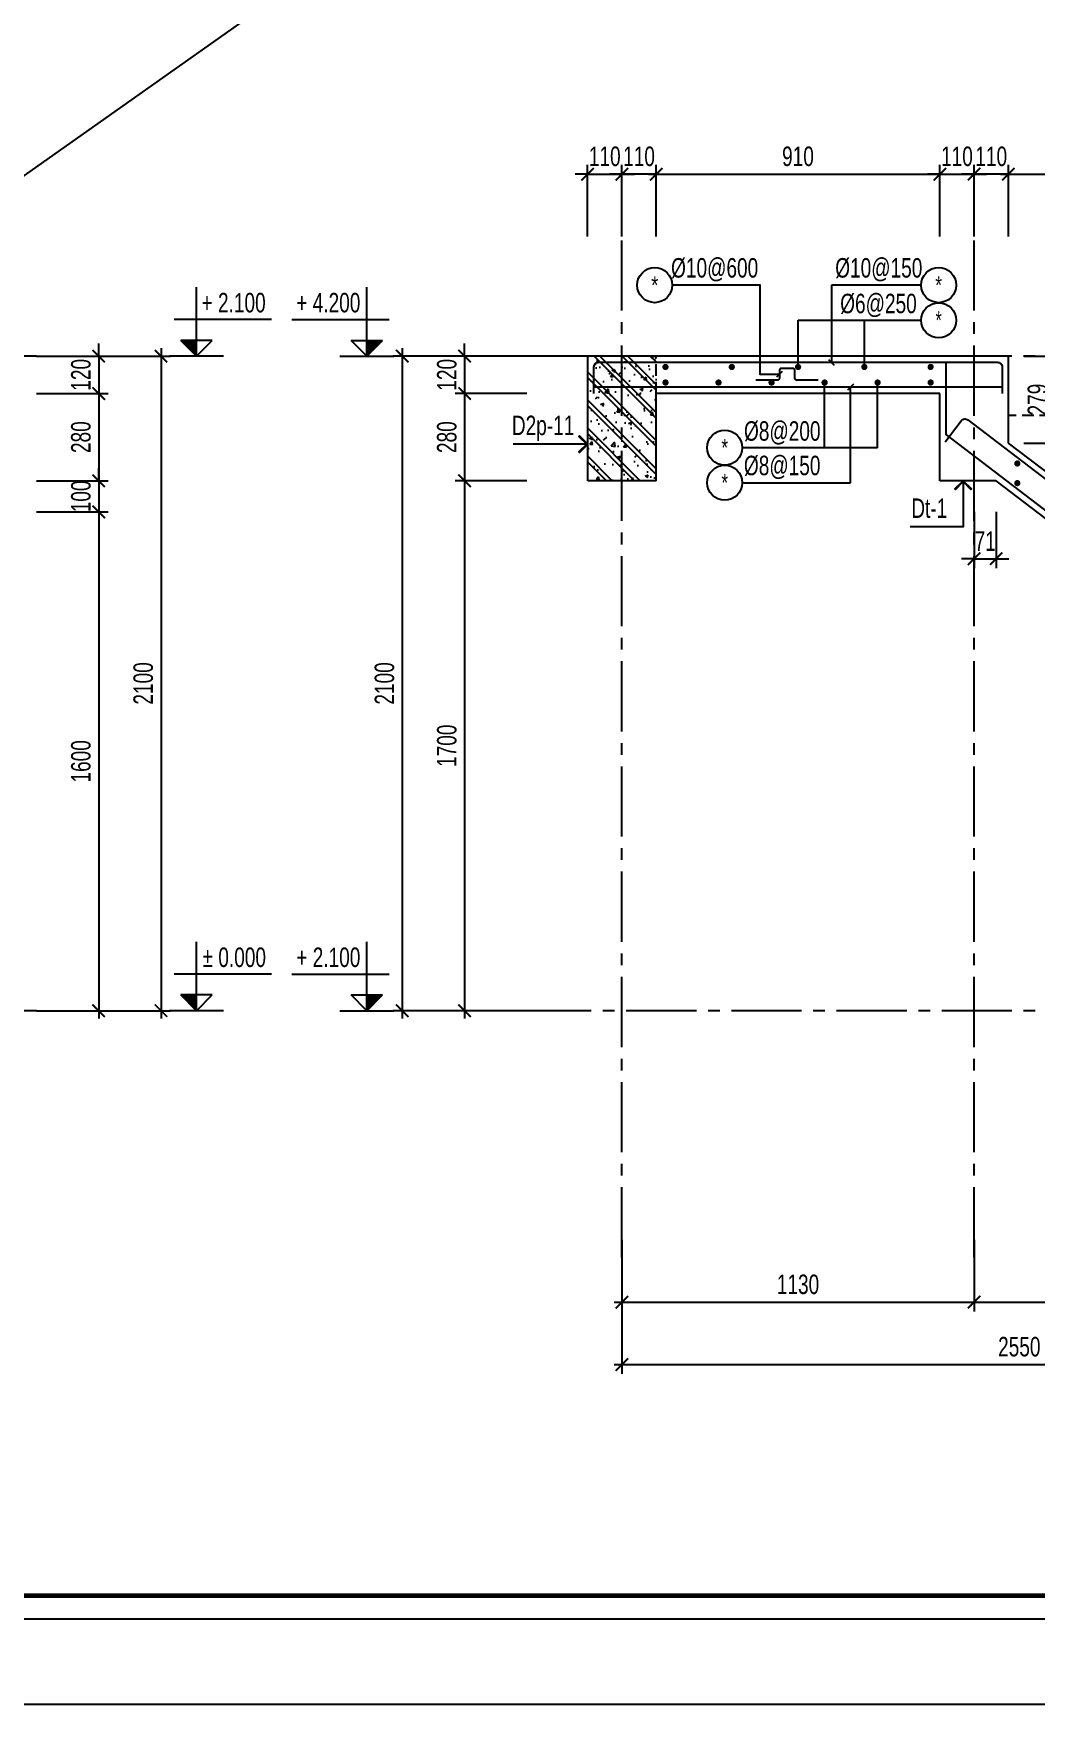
# Model space of a CAD drawing. Header units: millimetres. Extents: x -77370 to 109412, y -14880 to 214694.
# Drawn here: x 13947 to 20378, y 184994 to 195716 of the extents above; entities that cross this region are included whole.
import ezdxf
from ezdxf.enums import TextEntityAlignment as Align

# ---------------------------------------------------------------- set-up
doc = ezdxf.new("R2010")
doc.units = ezdxf.units.MM
doc.header["$LTSCALE"] = 300
doc.header["$MEASUREMENT"] = 0
doc.header["$PDMODE"] = 66
doc.linetypes.add('CENTER2', pattern=[1.125, 0.75, -0.125, 0.125, -0.125])
doc.linetypes.add('HIDDEN', pattern=[0.375, 0.25, -0.125])
doc.layers.get('0').update_dxf_attribs({"linetype": 'CONTINUOUS'})
doc.layers.get('DEFPOINTS').update_dxf_attribs({"linetype": 'CONTINUOUS'})
for name, color, linetype in [('CDC-KHUNGTEN', 7, 'CONTINUOUS'), ('CDC.01.AXIS', 160, 'CENTER2'), ('CDC.02.DIM', 1, 'CONTINUOUS'), ('CDC.03.BORDER', 3, 'CONTINUOUS'), ('CDC.06.TEXT', 2, 'CONTINUOUS'), ('CDC.10.HATCH', 251, 'CONTINUOUS'), ('CDC.11.NOTE', 8, 'CONTINUOUS'), ('CDC.14.STEELNUM', 2, 'CONTINUOUS'), ('KCS_HIDDEN', 8, 'HIDDEN'), ('KCS_SNODE', 6, 'CONTINUOUS'), ('KCS_STEEL', 4, 'CONTINUOUS'), ('KCS_TEXT_B', 2, 'CONTINUOUS')]:
    doc.layers.add(name, color=color, linetype=linetype)
doc.layers.add('KCS_Plotter', color=11, linetype='CONTINUOUS', plot=False)
doc.styles.add('KCS_BIGTEXT', font='arial.ttf', dxfattribs={"width": 0.7})
doc.styles.add('KCS_SMTEXT', font='arial.ttf', dxfattribs={"width": 0.7})
doc.dimstyles.new('KCS_DIM50 scale 2', dxfattribs={"dimscale": 50, "dimtxt": 2.5, "dimasz": 1.6, "dimexe": 1.2, "dimexo": 0, "dimgap": 1, "dimtad": 1, "dimdec": 0, "dimlfac": 0.5, "dimzin": 0, "dimdsep": 46, "dimtxsty": 'KCS_SMTEXT', "dimblk": 'ARCHTICK', "dimcen": 0, "dimdle": 1, "dimclrd": 256, "dimclre": 256, "dimclrt": 2, "dimadec": 0, "dimazin": 0, "dimtfac": 1, "dimtdec": 0, "dimtix": 1, "dimtmove": 2, "dimatfit": 3, "dimfxl": 1, "dimtolj": 1, "dimtzin": 0, "dimarcsym": 0})

# ---------------------------------------------------------------- blocks, each defined once
blk = doc.blocks.new('_ArchTick')
at = {"color": 0, "linetype": 'ByBlock', "const_width": 0.15}
blk.add_lwpolyline([(-0.5, -0.5), (0.5, 0.5)], dxfattribs=at)
blk = doc.blocks.new('*D1218')
at = {"layer": 'CDC.02.DIM', "lineweight": -2, "transparency": 16777216}
for p, q in [((14366, 192696), (14366, 189396)), ((13966, 192646), (14426, 192646)), ((13966, 189446), (14426, 189446))]:
    blk.add_line(p, q, dxfattribs=at)
at = {"layer": 'DEFPOINTS', "color": 0, "transparency": 16777216}
for p in [(13966, 192646), (13966, 189446), (14366, 189446)]:
    blk.add_point(p, dxfattribs=at)
at = {"layer": 'CDC.02.DIM', "lineweight": -2, "transparency": 16777216, "xscale": 80, "yscale": 80, "zscale": 80}
for p, rotation in [((14366, 192646), 90), ((14366, 189446), 270)]:
    blk.add_blockref('_ArchTick', p, dxfattribs=dict(at, rotation=rotation))
at = {"layer": 'CDC.02.DIM', "color": 2, "transparency": 16777216, "insert": (14252, 191046), "char_height": 125, "attachment_point": 5, "rotation": 90, "style": 'KCS_SMTEXT'}
blk.add_mtext('\\A1;1600', dxfattribs=at)
blk = doc.blocks.new('*D1219')
at = {"layer": 'CDC.02.DIM', "lineweight": -2, "transparency": 16777216}
for p, q in [((13966, 193646), (14826, 193646)), ((14766, 193696), (14766, 189396)), ((13966, 189446), (14826, 189446))]:
    blk.add_line(p, q, dxfattribs=at)
at = {"layer": 'DEFPOINTS', "color": 0, "transparency": 16777216}
for p in [(13966, 193646), (13966, 189446), (14766, 189446)]:
    blk.add_point(p, dxfattribs=at)
at = {"layer": 'CDC.02.DIM', "lineweight": -2, "transparency": 16777216, "xscale": 80, "yscale": 80, "zscale": 80}
for p, rotation in [((14766, 193646), 90), ((14766, 189446), 270)]:
    blk.add_blockref('_ArchTick', p, dxfattribs=dict(at, rotation=rotation))
at = {"layer": 'CDC.02.DIM', "color": 2, "transparency": 16777216, "insert": (14652, 191546), "char_height": 125, "attachment_point": 5, "rotation": 90, "style": 'KCS_SMTEXT'}
blk.add_mtext('\\A1;2100', dxfattribs=at)
blk = doc.blocks.new('*D1221')
at = {"layer": 'CDC.02.DIM', "lineweight": -2, "transparency": 16777216}
for p, q in [((13966, 193646), (14426, 193646)), ((14366, 193646), (14366, 193726)), ((14366, 193646), (14366, 193406)), ((13966, 193406), (14426, 193406)), ((14366, 193406), (14366, 193326))]:
    blk.add_line(p, q, dxfattribs=at)
at = {"layer": 'DEFPOINTS', "color": 0, "transparency": 16777216}
for p in [(13966, 193646), (13966, 193406), (14366, 193406)]:
    blk.add_point(p, dxfattribs=at)
at = {"layer": 'CDC.02.DIM', "lineweight": -2, "transparency": 16777216, "xscale": 80, "yscale": 80, "zscale": 80}
for p, rotation in [((14366, 193646), 270), ((14366, 193406), 90)]:
    blk.add_blockref('_ArchTick', p, dxfattribs=dict(at, rotation=rotation))
at = {"layer": 'CDC.02.DIM', "color": 2, "transparency": 16777216, "insert": (14252, 193526), "char_height": 125, "attachment_point": 5, "rotation": 90, "style": 'KCS_SMTEXT'}
blk.add_mtext('\\A1;120', dxfattribs=at)
blk = doc.blocks.new('*D1222')
at = {"layer": 'CDC.02.DIM', "lineweight": -2, "transparency": 16777216}
for p, q in [((14366, 193456), (14366, 192796)), ((13966, 193406), (14426, 193406)), ((13966, 192846), (14426, 192846))]:
    blk.add_line(p, q, dxfattribs=at)
at = {"layer": 'DEFPOINTS', "color": 0, "transparency": 16777216}
for p in [(13966, 193406), (13966, 192846), (14366, 192846)]:
    blk.add_point(p, dxfattribs=at)
at = {"layer": 'CDC.02.DIM', "lineweight": -2, "transparency": 16777216, "xscale": 80, "yscale": 80, "zscale": 80}
for p, rotation in [((14366, 193406), 90), ((14366, 192846), 270)]:
    blk.add_blockref('_ArchTick', p, dxfattribs=dict(at, rotation=rotation))
at = {"layer": 'CDC.02.DIM', "color": 2, "transparency": 16777216, "insert": (14252, 193126), "char_height": 125, "attachment_point": 5, "rotation": 90, "style": 'KCS_SMTEXT'}
blk.add_mtext('\\A1;280', dxfattribs=at)
blk = doc.blocks.new('*D1233')
at = {"layer": 'CDC.02.DIM', "lineweight": -2, "transparency": 16777216}
for p, q in [((17723, 187976), (17723, 187116)), ((22823, 187976), (22823, 187116)), ((17673, 187176), (22873, 187176))]:
    blk.add_line(p, q, dxfattribs=at)
at = {"layer": 'DEFPOINTS', "color": 0, "transparency": 16777216}
for p in [(17723, 187976), (22823, 187976), (22823, 187176)]:
    blk.add_point(p, dxfattribs=at)
at = {"layer": 'CDC.02.DIM', "lineweight": -2, "transparency": 16777216, "xscale": 80, "yscale": 80, "zscale": 80, "rotation": 180}
blk.add_blockref('_ArchTick', (17723, 187176), dxfattribs=at)
at = {"layer": 'CDC.02.DIM', "lineweight": -2, "transparency": 16777216, "xscale": 80, "yscale": 80, "zscale": 80}
blk.add_blockref('_ArchTick', (22823, 187176), dxfattribs=at)
at = {"layer": 'CDC.02.DIM', "color": 2, "transparency": 16777216, "insert": (20273, 187290), "char_height": 125, "attachment_point": 5, "style": 'KCS_SMTEXT'}
blk.add_mtext('\\A1;2550', dxfattribs=at)
blk = doc.blocks.new('*D1234')
at = {"layer": 'CDC.02.DIM', "lineweight": -2, "transparency": 16777216}
for p, q in [((19983, 187976), (19983, 187516)), ((22823, 187976), (22823, 187516)), ((19933, 187576), (22873, 187576))]:
    blk.add_line(p, q, dxfattribs=at)
at = {"layer": 'DEFPOINTS', "color": 0, "transparency": 16777216}
for p in [(19983, 187976), (22823, 187976), (22823, 187576)]:
    blk.add_point(p, dxfattribs=at)
at = {"layer": 'CDC.02.DIM', "lineweight": -2, "transparency": 16777216, "xscale": 80, "yscale": 80, "zscale": 80, "rotation": 180}
blk.add_blockref('_ArchTick', (19983, 187576), dxfattribs=at)
at = {"layer": 'CDC.02.DIM', "lineweight": -2, "transparency": 16777216, "xscale": 80, "yscale": 80, "zscale": 80}
blk.add_blockref('_ArchTick', (22823, 187576), dxfattribs=at)
at = {"layer": 'CDC.02.DIM', "color": 2, "transparency": 16777216, "insert": (21403, 187690), "char_height": 125, "attachment_point": 5, "style": 'KCS_SMTEXT'}
blk.add_mtext('\\A1;1420', dxfattribs=at)
blk = doc.blocks.new('*D1236')
at = {"layer": 'CDC.02.DIM', "lineweight": -2, "transparency": 16777216}
for p, q in [((17723, 187976), (17723, 187516)), ((19983, 187976), (19983, 187516)), ((17673, 187576), (20033, 187576))]:
    blk.add_line(p, q, dxfattribs=at)
at = {"layer": 'DEFPOINTS', "color": 0, "transparency": 16777216}
for p in [(17723, 187976), (19983, 187976), (19983, 187576)]:
    blk.add_point(p, dxfattribs=at)
at = {"layer": 'CDC.02.DIM', "lineweight": -2, "transparency": 16777216, "xscale": 80, "yscale": 80, "zscale": 80, "rotation": 180}
blk.add_blockref('_ArchTick', (17723, 187576), dxfattribs=at)
at = {"layer": 'CDC.02.DIM', "lineweight": -2, "transparency": 16777216, "xscale": 80, "yscale": 80, "zscale": 80}
blk.add_blockref('_ArchTick', (19983, 187576), dxfattribs=at)
at = {"layer": 'CDC.02.DIM', "color": 2, "transparency": 16777216, "insert": (18853, 187690), "char_height": 125, "attachment_point": 5, "style": 'KCS_SMTEXT'}
blk.add_mtext('\\A1;1130', dxfattribs=at)
blk = doc.blocks.new('*D1237')
at = {"layer": 'CDC.02.DIM', "lineweight": -2, "transparency": 16777216}
for p, q in [((16714, 192896), (16714, 189396)), ((17114, 192846), (16654, 192846)), ((17114, 189446), (16654, 189446))]:
    blk.add_line(p, q, dxfattribs=at)
at = {"layer": 'DEFPOINTS', "color": 0, "transparency": 16777216}
for p in [(17114, 192846), (16714, 189446), (17114, 189446)]:
    blk.add_point(p, dxfattribs=at)
at = {"layer": 'CDC.02.DIM', "lineweight": -2, "transparency": 16777216, "xscale": 80, "yscale": 80, "zscale": 80}
for p, rotation in [((16714, 192846), 90), ((16714, 189446), 270)]:
    blk.add_blockref('_ArchTick', p, dxfattribs=dict(at, rotation=rotation))
at = {"layer": 'CDC.02.DIM', "color": 2, "transparency": 16777216, "insert": (16600, 191146), "char_height": 125, "attachment_point": 5, "rotation": 90, "style": 'KCS_SMTEXT'}
blk.add_mtext('\\A1;1700', dxfattribs=at)
blk = doc.blocks.new('*D1238')
at = {"layer": 'CDC.02.DIM', "lineweight": -2, "transparency": 16777216}
for p, q in [((17114, 193646), (16254, 193646)), ((16314, 193696), (16314, 189396)), ((17114, 189446), (16254, 189446))]:
    blk.add_line(p, q, dxfattribs=at)
at = {"layer": 'DEFPOINTS', "color": 0, "transparency": 16777216}
for p in [(17114, 193646), (16314, 189446), (17114, 189446)]:
    blk.add_point(p, dxfattribs=at)
at = {"layer": 'CDC.02.DIM', "lineweight": -2, "transparency": 16777216, "xscale": 80, "yscale": 80, "zscale": 80}
for p, rotation in [((16314, 193646), 90), ((16314, 189446), 270)]:
    blk.add_blockref('_ArchTick', p, dxfattribs=dict(at, rotation=rotation))
at = {"layer": 'CDC.02.DIM', "color": 2, "transparency": 16777216, "insert": (16200, 191546), "char_height": 125, "attachment_point": 5, "rotation": 90, "style": 'KCS_SMTEXT'}
blk.add_mtext('\\A1;2100', dxfattribs=at)
blk = doc.blocks.new('*D1239')
at = {"layer": 'CDC.02.DIM', "lineweight": -2, "transparency": 16777216}
for p, q in [((17114, 193646), (16654, 193646)), ((16714, 193646), (16714, 193726)), ((16714, 193646), (16714, 193406)), ((17114, 193406), (16654, 193406)), ((16714, 193406), (16714, 193326))]:
    blk.add_line(p, q, dxfattribs=at)
at = {"layer": 'DEFPOINTS', "color": 0, "transparency": 16777216}
for p in [(17114, 193646), (16714, 193406), (17114, 193406)]:
    blk.add_point(p, dxfattribs=at)
at = {"layer": 'CDC.02.DIM', "lineweight": -2, "transparency": 16777216, "xscale": 80, "yscale": 80, "zscale": 80}
for p, rotation in [((16714, 193646), 270), ((16714, 193406), 90)]:
    blk.add_blockref('_ArchTick', p, dxfattribs=dict(at, rotation=rotation))
at = {"layer": 'CDC.02.DIM', "color": 2, "transparency": 16777216, "insert": (16600, 193526), "char_height": 125, "attachment_point": 5, "rotation": 90, "style": 'KCS_SMTEXT'}
blk.add_mtext('\\A1;120', dxfattribs=at)
blk = doc.blocks.new('*D1240')
at = {"layer": 'CDC.02.DIM', "lineweight": -2, "transparency": 16777216}
for p, q in [((16714, 193456), (16714, 192796)), ((17114, 193406), (16654, 193406)), ((17114, 192846), (16654, 192846))]:
    blk.add_line(p, q, dxfattribs=at)
at = {"layer": 'DEFPOINTS', "color": 0, "transparency": 16777216}
for p in [(17114, 193406), (16714, 192846), (17114, 192846)]:
    blk.add_point(p, dxfattribs=at)
at = {"layer": 'CDC.02.DIM', "lineweight": -2, "transparency": 16777216, "xscale": 80, "yscale": 80, "zscale": 80}
for p, rotation in [((16714, 193406), 90), ((16714, 192846), 270)]:
    blk.add_blockref('_ArchTick', p, dxfattribs=dict(at, rotation=rotation))
at = {"layer": 'CDC.02.DIM', "color": 2, "transparency": 16777216, "insert": (16600, 193126), "char_height": 125, "attachment_point": 5, "rotation": 90, "style": 'KCS_SMTEXT'}
blk.add_mtext('\\A1;280', dxfattribs=at)
blk = doc.blocks.new('*D1243')
at = {"layer": 'CDC.02.DIM', "lineweight": -2, "transparency": 16777216}
for p, q in [((17943, 194413), (17943, 194873)), ((19763, 194413), (19763, 194873)), ((17893, 194813), (19813, 194813))]:
    blk.add_line(p, q, dxfattribs=at)
at = {"layer": 'DEFPOINTS', "color": 0, "transparency": 16777216}
for p in [(19763, 194813), (17943, 194413), (19763, 194413)]:
    blk.add_point(p, dxfattribs=at)
at = {"layer": 'CDC.02.DIM', "lineweight": -2, "transparency": 16777216, "xscale": 80, "yscale": 80, "zscale": 80, "rotation": 180}
blk.add_blockref('_ArchTick', (17943, 194813), dxfattribs=at)
at = {"layer": 'CDC.02.DIM', "lineweight": -2, "transparency": 16777216, "xscale": 80, "yscale": 80, "zscale": 80}
blk.add_blockref('_ArchTick', (19763, 194813), dxfattribs=at)
at = {"layer": 'CDC.02.DIM', "color": 2, "transparency": 16777216, "insert": (18853, 194927), "char_height": 125, "attachment_point": 5, "style": 'KCS_SMTEXT'}
blk.add_mtext('\\A1;910', dxfattribs=at)
blk = doc.blocks.new('*D1244')
at = {"layer": 'CDC.02.DIM', "lineweight": -2, "transparency": 16777216}
for p, q in [((17503, 194413), (17503, 194873)), ((17723, 194413), (17723, 194873)), ((17503, 194813), (17423, 194813)), ((17503, 194813), (17723, 194813)), ((17723, 194813), (17803, 194813))]:
    blk.add_line(p, q, dxfattribs=at)
at = {"layer": 'DEFPOINTS', "color": 0, "transparency": 16777216}
for p in [(17723, 194813), (17503, 194413), (17723, 194413)]:
    blk.add_point(p, dxfattribs=at)
at = {"layer": 'CDC.02.DIM', "lineweight": -2, "transparency": 16777216, "xscale": 80, "yscale": 80, "zscale": 80}
blk.add_blockref('_ArchTick', (17503, 194813), dxfattribs=at)
at = {"layer": 'CDC.02.DIM', "lineweight": -2, "transparency": 16777216, "xscale": 80, "yscale": 80, "zscale": 80, "rotation": 180}
blk.add_blockref('_ArchTick', (17723, 194813), dxfattribs=at)
at = {"layer": 'CDC.02.DIM', "color": 2, "transparency": 16777216, "insert": (17613, 194927), "char_height": 125, "attachment_point": 5, "style": 'KCS_SMTEXT'}
blk.add_mtext('\\A1;110', dxfattribs=at)
blk = doc.blocks.new('*D989')
at = {"layer": 'CDC.02.DIM', "lineweight": -2, "transparency": 16777216}
for p, q in [((14366, 192846), (14366, 192926)), ((13966, 192846), (14426, 192846)), ((14366, 192846), (14366, 192646)), ((13966, 192646), (14426, 192646)), ((14366, 192646), (14366, 192566))]:
    blk.add_line(p, q, dxfattribs=at)
at = {"layer": 'DEFPOINTS', "color": 0, "transparency": 16777216}
for p in [(13966, 192846), (13966, 192646), (14366, 192646)]:
    blk.add_point(p, dxfattribs=at)
at = {"layer": 'CDC.02.DIM', "lineweight": -2, "transparency": 16777216, "xscale": 80, "yscale": 80, "zscale": 80}
for p, rotation in [((14366, 192846), 270), ((14366, 192646), 90)]:
    blk.add_blockref('_ArchTick', p, dxfattribs=dict(at, rotation=rotation))
at = {"layer": 'CDC.02.DIM', "color": 2, "transparency": 16777216, "insert": (14252, 192746), "char_height": 125, "attachment_point": 5, "rotation": 90, "style": 'KCS_SMTEXT'}
blk.add_mtext('\\A1;100', dxfattribs=at)
blk = doc.blocks.new('*D980')
at = {"layer": 'CDC.02.DIM', "lineweight": -2, "transparency": 16777216}
for p, q in [((20203, 194413), (20203, 194873)), ((22823, 194413), (22823, 194873)), ((20153, 194813), (22873, 194813))]:
    blk.add_line(p, q, dxfattribs=at)
at = {"layer": 'DEFPOINTS', "color": 0, "transparency": 16777216}
for p in [(22823, 194813), (20203, 194413), (22823, 194413)]:
    blk.add_point(p, dxfattribs=at)
at = {"layer": 'CDC.02.DIM', "lineweight": -2, "transparency": 16777216, "xscale": 80, "yscale": 80, "zscale": 80, "rotation": 180}
blk.add_blockref('_ArchTick', (20203, 194813), dxfattribs=at)
at = {"layer": 'CDC.02.DIM', "lineweight": -2, "transparency": 16777216, "xscale": 80, "yscale": 80, "zscale": 80}
blk.add_blockref('_ArchTick', (22823, 194813), dxfattribs=at)
at = {"layer": 'CDC.02.DIM', "color": 2, "transparency": 16777216, "insert": (21513, 194927), "char_height": 125, "attachment_point": 5, "style": 'KCS_SMTEXT'}
blk.add_mtext('\\A1;1310', dxfattribs=at)
blk = doc.blocks.new('*D984')
at = {"layer": 'CDC.02.DIM', "lineweight": -2, "transparency": 16777216}
for p, q in [((19983, 192646), (19983, 192286)), ((20125, 192646), (20125, 192286)), ((19983, 192346), (19903, 192346)), ((19983, 192346), (20125, 192346)), ((20125, 192346), (20205, 192346))]:
    blk.add_line(p, q, dxfattribs=at)
at = {"layer": 'DEFPOINTS', "color": 0, "transparency": 16777216}
for p in [(19983, 192646), (20125, 192646), (20125, 192346)]:
    blk.add_point(p, dxfattribs=at)
at = {"layer": 'CDC.02.DIM', "lineweight": -2, "transparency": 16777216, "xscale": 80, "yscale": 80, "zscale": 80}
blk.add_blockref('_ArchTick', (19983, 192346), dxfattribs=at)
at = {"layer": 'CDC.02.DIM', "lineweight": -2, "transparency": 16777216, "xscale": 80, "yscale": 80, "zscale": 80, "rotation": 180}
blk.add_blockref('_ArchTick', (20125, 192346), dxfattribs=at)
at = {"layer": 'CDC.02.DIM', "color": 2, "transparency": 16777216, "insert": (20054, 192459), "char_height": 125, "attachment_point": 5, "style": 'KCS_SMTEXT'}
blk.add_mtext('\\A1;71', dxfattribs=at)
blk = doc.blocks.new('*D985')
at = {"layer": 'CDC.02.DIM', "lineweight": -2, "transparency": 16777216}
for p, q in [((20303, 193646), (20563, 193646)), ((20503, 193696), (20503, 193038)), ((20303, 193088), (20563, 193088))]:
    blk.add_line(p, q, dxfattribs=at)
at = {"layer": 'DEFPOINTS', "color": 0, "transparency": 16777216}
for p in [(20303, 193646), (20303, 193088), (20503, 193088)]:
    blk.add_point(p, dxfattribs=at)
at = {"layer": 'CDC.02.DIM', "lineweight": -2, "transparency": 16777216, "xscale": 80, "yscale": 80, "zscale": 80}
for p, rotation in [((20503, 193646), 90), ((20503, 193088), 270)]:
    blk.add_blockref('_ArchTick', p, dxfattribs=dict(at, rotation=rotation))
at = {"layer": 'CDC.02.DIM', "color": 2, "transparency": 16777216, "insert": (20390, 193367), "char_height": 125, "attachment_point": 5, "rotation": 90, "style": 'KCS_SMTEXT'}
blk.add_mtext('\\A1;279', dxfattribs=at)
blk = doc.blocks.new('*D1104')
at = {"layer": 'CDC.02.DIM', "lineweight": -2, "transparency": 16777216}
for p, q in [((17723, 194413), (17723, 194873)), ((17943, 194413), (17943, 194873)), ((17723, 194813), (17643, 194813)), ((17943, 194813), (17723, 194813)), ((17943, 194813), (18023, 194813))]:
    blk.add_line(p, q, dxfattribs=at)
at = {"layer": 'DEFPOINTS', "color": 0, "transparency": 16777216}
for p in [(17723, 194813), (17723, 194413), (17943, 194413)]:
    blk.add_point(p, dxfattribs=at)
at = {"layer": 'CDC.02.DIM', "lineweight": -2, "transparency": 16777216, "xscale": 80, "yscale": 80, "zscale": 80}
blk.add_blockref('_ArchTick', (17723, 194813), dxfattribs=at)
at = {"layer": 'CDC.02.DIM', "lineweight": -2, "transparency": 16777216, "xscale": 80, "yscale": 80, "zscale": 80, "rotation": 180}
blk.add_blockref('_ArchTick', (17943, 194813), dxfattribs=at)
at = {"layer": 'CDC.02.DIM', "color": 2, "transparency": 16777216, "insert": (17833, 194927), "char_height": 125, "attachment_point": 5, "style": 'KCS_SMTEXT'}
blk.add_mtext('\\A1;110', dxfattribs=at)
blk = doc.blocks.new('*D1105')
at = {"layer": 'CDC.02.DIM', "lineweight": -2, "transparency": 16777216}
for p, q in [((19763, 194413), (19763, 194873)), ((19983, 194413), (19983, 194873)), ((19763, 194813), (19683, 194813)), ((19763, 194813), (19983, 194813)), ((19983, 194813), (20063, 194813))]:
    blk.add_line(p, q, dxfattribs=at)
at = {"layer": 'DEFPOINTS', "color": 0, "transparency": 16777216}
for p in [(19983, 194813), (19763, 194413), (19983, 194413)]:
    blk.add_point(p, dxfattribs=at)
at = {"layer": 'CDC.02.DIM', "lineweight": -2, "transparency": 16777216, "xscale": 80, "yscale": 80, "zscale": 80}
blk.add_blockref('_ArchTick', (19763, 194813), dxfattribs=at)
at = {"layer": 'CDC.02.DIM', "lineweight": -2, "transparency": 16777216, "xscale": 80, "yscale": 80, "zscale": 80, "rotation": 180}
blk.add_blockref('_ArchTick', (19983, 194813), dxfattribs=at)
at = {"layer": 'CDC.02.DIM', "color": 2, "transparency": 16777216, "insert": (19873, 194927), "char_height": 125, "attachment_point": 5, "style": 'KCS_SMTEXT'}
blk.add_mtext('\\A1;110', dxfattribs=at)
blk = doc.blocks.new('*D1106')
at = {"layer": 'CDC.02.DIM', "lineweight": -2, "transparency": 16777216}
for p, q in [((19983, 194413), (19983, 194873)), ((20203, 194413), (20203, 194873)), ((19983, 194813), (19903, 194813)), ((20203, 194813), (19983, 194813)), ((20203, 194813), (20283, 194813))]:
    blk.add_line(p, q, dxfattribs=at)
at = {"layer": 'DEFPOINTS', "color": 0, "transparency": 16777216}
for p in [(19983, 194813), (19983, 194413), (20203, 194413)]:
    blk.add_point(p, dxfattribs=at)
at = {"layer": 'CDC.02.DIM', "lineweight": -2, "transparency": 16777216, "xscale": 80, "yscale": 80, "zscale": 80}
blk.add_blockref('_ArchTick', (19983, 194813), dxfattribs=at)
at = {"layer": 'CDC.02.DIM', "lineweight": -2, "transparency": 16777216, "xscale": 80, "yscale": 80, "zscale": 80, "rotation": 180}
blk.add_blockref('_ArchTick', (20203, 194813), dxfattribs=at)
at = {"layer": 'CDC.02.DIM', "color": 2, "transparency": 16777216, "insert": (20093, 194927), "char_height": 125, "attachment_point": 5, "style": 'KCS_SMTEXT'}
blk.add_mtext('\\A1;110', dxfattribs=at)
blk = doc.blocks.new('Khung tên chuẩn')
at = {"layer": 'CDC-KHUNGTEN', "color": 8}
blk.add_lwpolyline([(75096, 1100), (83000, 1100), (83000, 58300), (3000, 58300), (3000, 1100), (75096, 1100)], dxfattribs=at)
at = {"layer": 'CDC-KHUNGTEN', "color": 255, "lineweight": 60}
blk.add_lwpolyline([(74900, 1400), (74900, 58000), (3300, 58000), (3300, 1400), (74900, 1400)], close=True, dxfattribs=at)
at = {"layer": 'DEFPOINTS', "color": 1, "ltscale": 0.2}
blk.add_lwpolyline([(0, 0), (0, 59400), (84100, 59400), (84100, 0), (0, 0)], close=True, dxfattribs=at)

msp = doc.modelspace()

# ---------------------------------------------------------------- hatches: boundary and pattern name
at = {"layer": 'CDC.10.HATCH'}
h = msp.add_hatch(dxfattribs=at)
h.set_pattern_fill('BETONG', color=256, scale=30, style=0, pattern_type=2)
h.set_pattern_definition([(50, (-2201153.1, 1604725.37), (215.178055, -18.82564), [22.5, -247.5]), (355, (-2201153.1, 1604725.37), (-41.6254, 225.65764), [18, -198]), (100.4514, (-2201135.17, 1604723.8), (173.552815, 206.831863), [19.122057, -210.342634]), (46.1842, (-2201153.1, 1604785.37), (320.172315, -49.655704), [33.75, -371.25]), (96.6356, (-2201126.42, 1604781.23), (280.39881, 292.23536), [28.683086, -315.5139]), (351.1842, (-2201153.1, 1604785.37), (280.398584, 292.23558), [27, -297]), (21, (-2201123.1, 1604770.37), (179.072116, -120.785667), [22.5, -247.5]), (226, (-2201123.1, 1604770.37), (201.564637, -109.661943), [18, -198]), (71.4514, (-2201108.18, 1604760.3), (252.066789, 96.759149), [19.122057, -210.342634]), (67.5, (-2201153.1, 1604725.37), (-46.774855, 88.3123386), [0, -195.6, 0, -201, 0, -198.75]), (4.5, (-2201153.1, 1604725.37), (85.005277, 114.0309566), [0, -114.6, 0, -191.1, 0, -75.75]), (327.5, (-2201220, 1604725.37), (160.1467309, -6.7664615), [0, -75, 0, -234, 0, -310.5]), (317.5, (-2201250, 1604725.37), (174.955851, 30.031495), [0, -97.5, 0, -155.4, 0, -220.5]), (315, (-2201153.1, 1604725.37), (90.1561146, 90.1561146), []), (315, (-2201153.1, 1604762.12), (90.1561146, 90.1561146), [])])
h.paths.add_polyline_path([(17943.5, 193646.4), (17503.5, 193646.4), (17503.5, 192846.4), (17943.5, 192846.4), (17943.5, 193406.4)])

# ---------------------------------------------------------------- linework, layer by layer
at = {"layer": 'CDC.01.AXIS', "ltscale": 2}
for p, q in [((17723.5, 187863.3), (17723.5, 194473)), ((19983.5, 187863.3), (19983.5, 194473)), ((13965.8, 193646.4), (2624.8, 193646.4)), ((28325.9, 193646.4), (16984.8, 193646.4)), ((13965.8, 189446.4), (2624.8, 189446.4)), ((28325.9, 189446.4), (16984.8, 189446.4))]:
    msp.add_line(p, q, dxfattribs=at)
at = {"layer": 'CDC.02.DIM'}
for p, q in [((14994.1, 193646.4), (14994.1, 194087.6)), ((16085.5, 193646.4), (16085.5, 194087.6)), ((15094.7, 193747.1), (14893.4, 193747.1)), ((14994.1, 193646.4), (14893.4, 193747.1)), ((14994.1, 193646.4), (15094.7, 193747.1)), ((15984.9, 193747.1), (16186.2, 193747.1)), ((16085.5, 193646.4), (15984.9, 193747.1)), ((16085.5, 193646.4), (16186.2, 193747.1)), ((15167.3, 193646.4), (14820.8, 193646.4)), ((15912.3, 193646.4), (16258.7, 193646.4)), ((14994.1, 189446.4), (14994.1, 189887.6)), ((16085.5, 189446.4), (16085.5, 189887.6)), ((15094.7, 189547.1), (14893.4, 189547.1)), ((14994.1, 189446.4), (14893.4, 189547.1)), ((14994.1, 189446.4), (15094.7, 189547.1)), ((15984.9, 189547.1), (16186.2, 189547.1)), ((16085.5, 189446.4), (15984.9, 189547.1)), ((16085.5, 189446.4), (16186.2, 189547.1)), ((15167.3, 189446.4), (14820.8, 189446.4)), ((15912.3, 189446.4), (16258.7, 189446.4))]:
    msp.add_line(p, q, dxfattribs=at)
at = {"layer": 'CDC.02.DIM', "linetype": 'ByBlock'}
for p, q in [((15473.6, 193879.9), (14850.2, 193879.9)), ((15606, 193879.9), (16229.4, 193879.9)), ((15473.6, 189679.9), (14850.2, 189679.9)), ((15606, 189679.9), (16229.4, 189679.9))]:
    msp.add_line(p, q, dxfattribs=at)
at = {"layer": 'CDC.02.DIM'}
for points in [[(14893.4, 193747.1), (14994.1, 193646.4), (14994.1, 193747.1)], [(16186.2, 193747.1), (16085.5, 193646.4), (16085.5, 193747.1)], [(14893.4, 189547.1), (14994.1, 189446.4), (14994.1, 189547.1)], [(16186.2, 189547.1), (16085.5, 189446.4), (16085.5, 189547.1)]]:
    msp.add_solid(points, dxfattribs=at)
at = {"layer": 'CDC.03.BORDER'}
for p, q in [((20203.5, 193646.4), (17503.5, 193646.4)), ((17503.5, 192846.4), (17503.5, 193646.4)), ((20203.5, 193088.4), (20203.5, 193646.4)), ((19763.5, 193406.4), (17943.5, 193406.4)), ((17943.5, 192846.4), (17943.5, 193406.4)), ((19763.5, 192846.4), (19763.5, 193406.4)), ((24972.8, 189446.4), (20203.5, 193088.4)), ((17943.5, 192846.4), (17503.5, 192846.4)), ((20125, 192846.4), (19763.5, 192846.4)), ((25203.5, 188968.3), (20125, 192846.4))]:
    msp.add_line(p, q, dxfattribs=at)
at = {"layer": 'CDC.11.NOTE'}
for p, q in [((19643.1, 194101.2), (19067, 194101.2)), ((19067, 194101.2), (19067, 193606.4)), ((18853.5, 193876.2), (19643.1, 193876.2)), ((18853.5, 193576.4), (18853.5, 193876.2)), ((19278.7, 193576.4), (19278.7, 193876.2)), ((19023.6, 193058.3), (19023.6, 193476.4)), ((19189.8, 192833.3), (19189.8, 193446.4)), ((19363.8, 193058.3), (19363.8, 193476.4)), ((19363.8, 193058.3), (18495.4, 193058.3)), ((18495.4, 192833.3), (19189.8, 192833.3))]:
    msp.add_line(p, q, dxfattribs=at)
at = {"layer": 'CDC.11.NOTE', "color": 3}
for p, q in [((18752, 193547.5), (18714.9, 193510.4)), ((19048.4, 193625), (19085.5, 193587.9)), ((19208.4, 193465), (19171.3, 193427.9))]:
    msp.add_line(p, q, dxfattribs=at)
at = {"layer": 'CDC.11.NOTE'}
for points in [[(18733.5, 193528.9), (18609.9, 193528.9), (18609.9, 194101.2), (18046.5, 194101.2)], [(17503.5, 193081.3), (17450.4, 193134.3), (17446.9, 193130.8), (17498.5, 193081.3), (17446.9, 193031.8), (17450.4, 193028.2), (17503.5, 193081.3), (17025, 193081.3)], [(19912.6, 192846.4), (19859.6, 192793.4), (19863.1, 192789.8), (19912.6, 192841.4), (19962.1, 192789.8), (19965.6, 192793.4), (19912.6, 192846.4), (19912.6, 192551.1), (19572.1, 192551.1)]]:
    msp.add_lwpolyline(points, dxfattribs=at)
at = {"layer": 'CDC.14.STEELNUM', "color": 8}
for centre in [(17934, 194101.2), (19755.6, 194101.2), (19755.6, 193876.2), (18382.9, 193058.3), (18382.9, 192833.3)]:
    msp.add_circle(centre, 112.5, dxfattribs=at)
at = {"layer": 'KCS_HIDDEN'}
msp.add_line((17943.5, 193406.4), (17943.5, 193646.4), dxfattribs=at)
msp.add_lwpolyline([(25203.5, 189446.4), (25203.5, 189828.2), (24703.5, 189828.2), (24703.5, 190210.1), (24203.5, 190210.1), (24203.5, 190591.9), (23703.5, 190591.9), (23703.5, 190973.7), (23203.5, 190973.7), (23203.5, 191355.5), (22703.5, 191355.5), (22703.5, 191737.3), (22203.5, 191737.3), (22203.5, 192119.1), (21703.5, 192119.1), (21703.5, 192501), (21203.5, 192501), (21203.5, 192882.8), (20703.5, 192882.8), (20703.5, 193264.6), (20203.5, 193264.6), (20203.5, 193646.4)], dxfattribs=at)
at = {"layer": 'KCS_Plotter'}
msp.add_line((0, 184994.5), (42050, 214694.5), dxfattribs=at)
at = {"layer": 'KCS_SNODE', "const_width": 20}
for points in [[(18012.8, 193577.8, 1), (17993, 193575, 1)], [(18418.3, 193577.8, -1), (18438.1, 193575, -1)], [(18843.6, 193577.8, -1), (18863.4, 193575, -1)], [(19268.8, 193577.8, -1), (19288.6, 193575, -1)], [(19694.1, 193577.8, -1), (19713.9, 193575, -1)], [(18012.8, 193477.8, 1), (17993, 193475, 1)], [(18353, 193477.8, 1), (18333.2, 193475, 1)], [(18693.2, 193477.8, 1), (18673.5, 193475, 1)], [(19033.5, 193477.8, 1), (19013.7, 193475, 1)], [(19373.7, 193477.8, 1), (19353.9, 193475, 1)], [(19694.1, 193477.8, -1), (19713.9, 193475, -1)], [(20270.1, 192958.5, 1), (20250.3, 192955.6, 1)], [(20270.2, 192832.6, 1), (20250.4, 192829.7, 1)]]:
    msp.add_lwpolyline(points, format="xyb", close=True, dxfattribs=at)
at = {"layer": 'KCS_STEEL', "color": 4}
msp.add_line((20163.5, 193446.4), (17543.5, 193446.4), dxfattribs=at)
for points in [[(17543.5, 193406.4), (17543.5, 193576.4, -0.4142136), (17573.5, 193606.4), (20133.5, 193606.4, -0.4142136), (20163.5, 193576.4), (20163.5, 193406.4)], [(19797.8, 193096.3), (19901, 193231.4, -0.4142136), (19943, 193237), (21427, 192103.8, -0.4142136), (21432.6, 192061.8), (21329.4, 191926.6)]]:
    msp.add_lwpolyline(points, format="xyb", dxfattribs=at)
at = {"layer": 'KCS_STEEL'}
msp.add_lwpolyline([(18983.5, 193491.4), (18846, 193491.4, -0.4142136), (18833.5, 193503.9), (18833.5, 193553.9, 0.4142136), (18821, 193566.4), (18746, 193566.4, 0.4142136), (18733.5, 193553.9), (18733.5, 193503.9, -0.4142136), (18721, 193491.4), (18583.5, 193491.4)], format="xyb", dxfattribs=at)
at = {"layer": 'KCS_STEEL', "color": 4}
msp.add_lwpolyline([(25603.5, 188713.2), (19803.5, 193142.3), (19803.5, 193606.4)], dxfattribs=at)

# ---------------------------------------------------------------- block references
at = {"xscale": 0.5000000002582985, "yscale": 0.5000000002582985, "zscale": 0.5000000002582985}
msp.add_blockref('Khung tên chuẩn', (0, 184994.5), dxfattribs=at)

# ---------------------------------------------------------------- texts
at = {"layer": 'CDC.02.DIM', "color": 2, "linetype": 'ByBlock', "style": 'KCS_SMTEXT', "width": 0.7}
for s, p in [('+ 2.100', (15026, 193926.6)), ('+ 4.200', (15633.7, 193926.6)), ('%%P 0.000', (15032.4, 189726.6)), ('+ 2.100', (15633.7, 189726.6))]:
    msp.add_text(s, height=125, dxfattribs=at).set_placement(p)
at = {"layer": 'CDC.06.TEXT', "color": 2, "linetype": 'ByBlock', "style": 'KCS_SMTEXT', "width": 0.7}
for s, p in [('%%C10@600', (18318.2, 194203)), ('%%C10@150', (19371.4, 194203)), ('%%C6@250', (19369.4, 193974.3)), ('%%C8@200', (18752.1, 193156.3)), ('%%C8@150', (18751.6, 192935.1))]:
    msp.add_text(s, height=125, dxfattribs=at).set_placement(p, align=Align.MIDDLE)
at = {"layer": 'CDC.14.STEELNUM'}
for style, width, p in [('KCS_BIGTEXT', 0.75, (17934, 194101.2)), ('KCS_SMTEXT', 0.7, (19755.6, 194101.2)), ('KCS_SMTEXT', 0.65, (19755.6, 193876.2)), ('KCS_SMTEXT', 0.7, (18382.9, 193058.3)), ('KCS_SMTEXT', 0.7, (18382.9, 192833.3))]:
    msp.add_text('*', height=112.5, dxfattribs=dict(at, style=style, width=width)).set_placement(p, align=Align.MIDDLE)
at = {"layer": 'KCS_TEXT_B', "color": 3, "linetype": 'ByBlock', "style": 'KCS_SMTEXT', "width": 0.7}
for s, p in [('D2p-11', (17217.4, 193183.5)), ('Dt-1', (19695.4, 192669.6))]:
    msp.add_text(s, height=125, dxfattribs=at).set_placement(p, align=Align.MIDDLE)

# ---------------------------------------------------------------- dimensions: what is measured, and where the dimension line sits
at = {"layer": 'CDC.02.DIM'}
for base, p1, p2, angle, picture, middle in [((17723.5, 194813.2), (17503.5, 194413.2), (17723.5, 194413.2), 180, '*D1244', (17613.5, 194927.1)), ((19763.5, 194813.2), (17943.5, 194413.2), (19763.5, 194413.2), 180, '*D1243', (18853.5, 194927.1)), ((19983.5, 194813.2), (19763.5, 194413.2), (19983.5, 194413.2), 180, '*D1105', (19873.5, 194927.1)), ((14365.8, 193406.4), (13965.8, 193646.4), (13965.8, 193406.4), 90, '*D1221', (14252, 193526.4)), ((14765.8, 189446.4), (13965.8, 193646.4), (13965.8, 189446.4), 90, '*D1219', (14652, 191546.4)), ((16313.7, 189446.4), (17113.7, 193646.4), (17113.7, 189446.4), 90, '*D1238', (16199.9, 191546.4)), ((16713.7, 193406.4), (17113.7, 193646.4), (17113.7, 193406.4), 90, '*D1239', (16599.9, 193526.4)), ((20503.5, 193088.4), (20303.5, 193646.4), (20303.5, 193088.4), 90, '*D985', (20389.6, 193367.4)), ((14365.8, 192846.4), (13965.8, 193406.4), (13965.8, 192846.4), 90, '*D1222', (14252, 193126.4)), ((16713.7, 192846.4), (17113.7, 193406.4), (17113.7, 192846.4), 90, '*D1240', (16599.9, 193126.4)), ((14365.8, 192646.4), (13965.8, 192846.4), (13965.8, 192646.4), 90, '*D989', (14252, 192746.4)), ((16713.7, 189446.4), (17113.7, 192846.4), (17113.7, 189446.4), 90, '*D1237', (16599.9, 191146.4)), ((14365.8, 189446.4), (13965.8, 192646.4), (13965.8, 189446.4), 90, '*D1218', (14252, 191046.4)), ((20125, 192346.4), (19983.5, 192646.4), (20125, 192646.4), 180, '*D984', (20054.2, 192459.2)), ((22823.5, 187176), (17723.5, 187976), (22823.5, 187976), 180, '*D1233', (20273.5, 187289.9)), ((19983.5, 187576), (17723.5, 187976), (19983.5, 187976), 180, '*D1236', (18853.5, 187689.9)), ((22823.5, 187576), (19983.5, 187976), (22823.5, 187976), 180, '*D1234', (21403.5, 187689.9))]:
    dim = msp.add_linear_dim(base=base, p1=p1, p2=p2, angle=angle, dimstyle='KCS_DIM50 scale 2', dxfattribs=at)
    dim.commit()
    dim.dimension.update_dxf_attribs({"geometry": picture, "text_midpoint": middle})
for base, p1, p2, picture, middle in [((17723.5, 194813.2), (17943.5, 194413.2), (17723.5, 194413.2), '*D1104', (17833.5, 194927.1)), ((19983.5, 194813.2), (20203.5, 194413.2), (19983.5, 194413.2), '*D1106', (20093.5, 194927.1)), ((22823.5, 194813.2), (20203.5, 194413.2), (22823.5, 194413.2), '*D980', (21513.5, 194927.1))]:
    dim = msp.add_linear_dim(base=base, p1=p1, p2=p2, dimstyle='KCS_DIM50 scale 2', dxfattribs=at)
    dim.commit()
    dim.dimension.update_dxf_attribs({"geometry": picture, "text_midpoint": middle})

doc.saveas('drawing.dxf')
